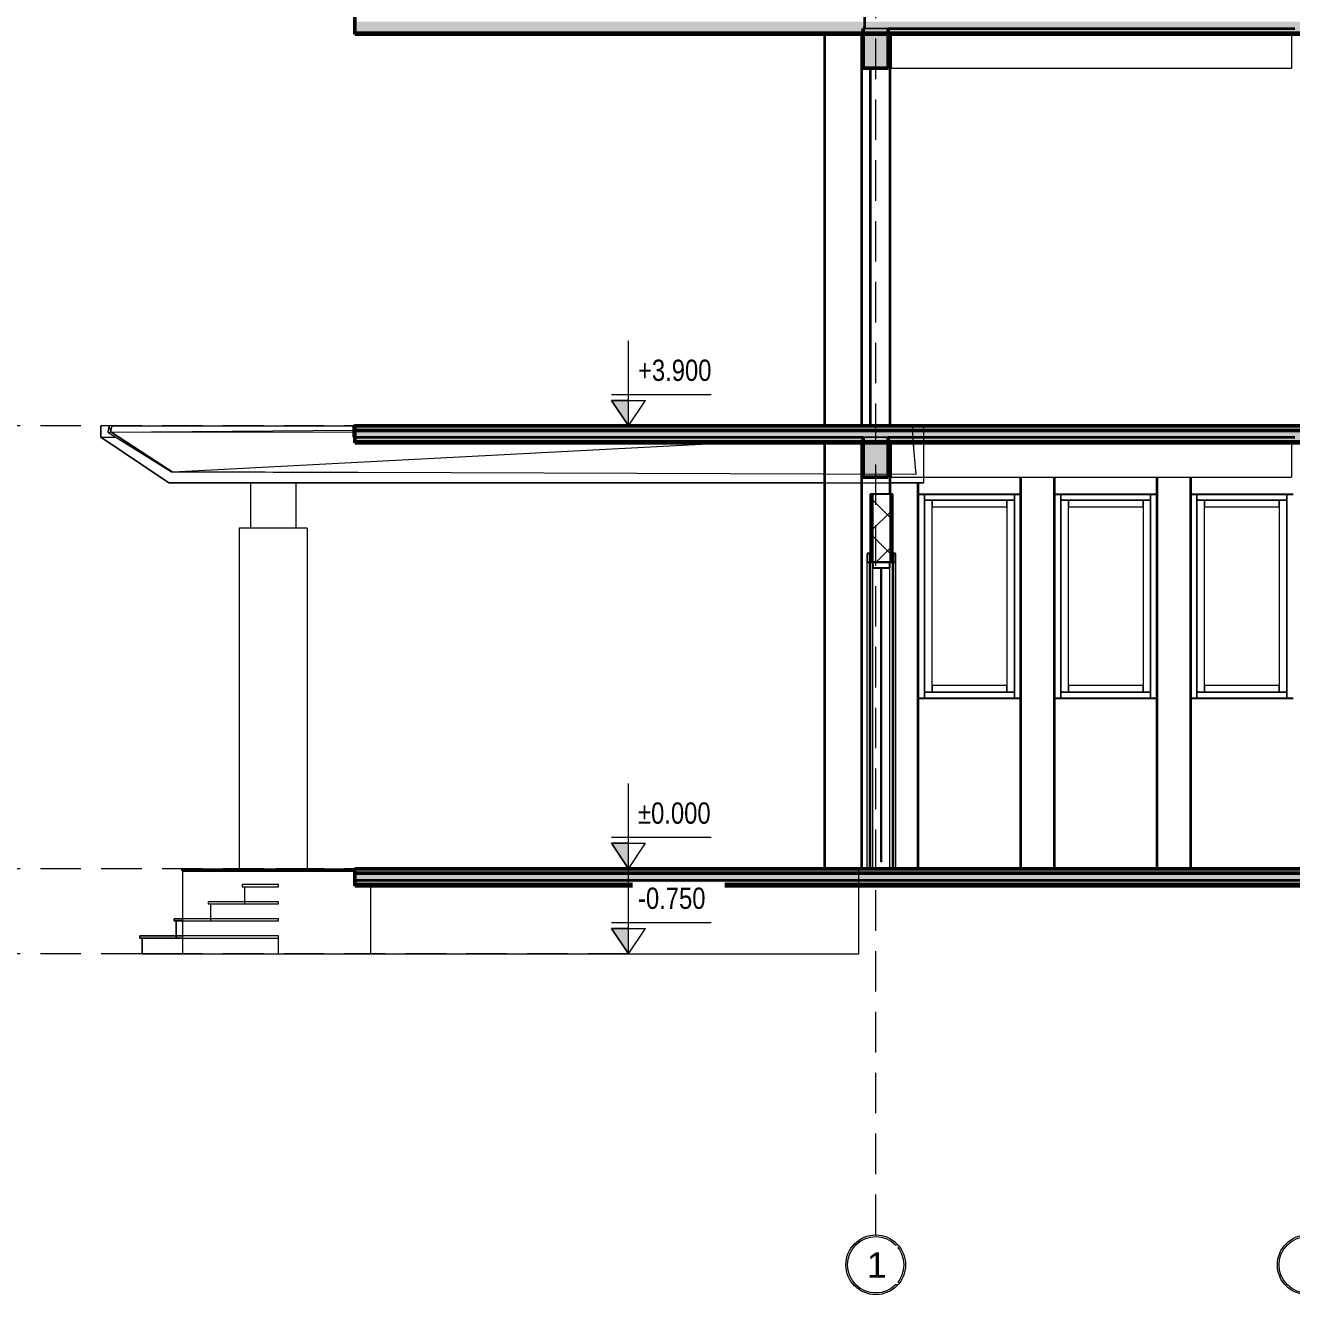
# Model space of a CAD drawing. Header units: millimetres. Extents: x -31177 to 39550, y -3751 to 20306.
# Drawn here: x -6938 to 4212, y -3751 to 7427 of the extents above; entities that cross this region are included whole.
import ezdxf

# ---------------------------------------------------------------- set-up
doc = ezdxf.new("R2010")
doc.units = ezdxf.units.MM
doc.linetypes.add('Hidden', pattern=[535.78125, 357.1875, -178.59375])
for name, color, linetype, lineweight in [('A-DOOR-FRAM', 31, 'Continuous', 18), ('A-DOOR-GLAZ', 31, 'Continuous', 18), ('A-FLOR', 192, 'Continuous', 18), ('A-FLOR-LEVL', 51, 'Continuous', 9), ('A-FLOR-MCUT', 51, 'Continuous', 50), ('A-FLOR-PATT', 8, 'Continuous', 50), ('A-GENM', 13, 'Continuous', 18), ('A-GLAZ', 151, 'Continuous', 25), ('A-WALL', 113, 'Continuous', 35), ('A-WALL-PATT', 111, 'Continuous', 25), ('G-IMPT', 8, 'Continuous', 18), ('S-BEAM', 12, 'Continuous', 18), ('S-COLS', 52, 'Continuous', 35), ('S-FNDN', 32, 'Continuous', 18), ('S-GRID', 1, 'Continuous', 9), ('S-GRID-IDEN', 1, 'Continuous', 9)]:
    doc.layers.add(name, color=color, linetype=linetype, lineweight=lineweight)
doc.styles.add('Arial', font='arial.ttf', dxfattribs={"width": 0.8, "height": 187.5})
doc.styles.add('Arial_1', font='arial.ttf', dxfattribs={"height": 225})
pattern_1 = [(0, (4470.77, 5345.385), (304.8, 76.2), [25.146, -203.454, 25.146, -203.454, -1219.2]), (0, (4470.77, 5345.385), (304.8, 76.2), [-457.2, 25.146, -432.054, 25.146, -203.454, -533.4]), (0, (4470.77, 5345.385), (304.8, 76.2), [-1143, 25.146, -127.254, 25.146, -355.854]), (120, (4585.07, 5383.485), (-218.39114, 225.86454), [25.146, -203.454, 25.146, -203.454, -1219.2]), (120, (4585.07, 5383.485), (-218.39114, 225.86454), [-457.2, 25.146, -432.054, 25.146, -203.454, -533.4]), (120, (4585.07, 5383.485), (-218.39114, 225.86454), [-1143, 25.146, -127.254, 25.146, -355.854]), (240, (4623.17, 5535.885), (-86.40886, -302.06454), [25.146, -203.454, 25.146, -203.454, -1219.2]), (240, (4623.17, 5535.885), (-86.40886, -302.06454), [-457.2, 25.146, -432.054, 25.146, -203.454, -533.4]), (240, (4623.17, 5535.885), (-86.40886, -302.06454), [-1143, 25.146, -127.254, 25.146, -355.854])]
pattern_2 = [(0, (4470.77, 5345.4), (476.25, 476.25), [476.25, -476.25]), (0, (4470.77, 5524), (476.25, 476.25), [476.25, -476.25]), (0, (4470.77, 5702.57), (476.25, 476.25), [476.25, -476.25]), (90, (4530.3, 5762.1), (-476.25, 476.25), [476.25, -476.25]), (90, (4708.9, 5762.1), (-476.25, 476.25), [476.25, -476.25]), (90, (4887.5, 5762.1), (-476.25, 476.25), [476.25, -476.25])]
pattern_3 = [(50, (4470.77, 5345.4), (546.5526, -47.8174), [57.15, -628.65]), (355, (4470.77, 5345.4), (-105.728, 573.17), [45.72, -502.92]), (100.451, (4516.3, 5341.4), (440.8275, 525.35), [48.57, -534.27]), (46.184, (4470.8, 5497.8), (813.237, -126.128), [85.725, -942.975]), (96.636, (4538.5, 5487.3), (712.207, 742.283), [72.855, -801.405]), (351.184, (4470.8, 5497.8), (712.215, 742.276), [68.58, -754.38]), (21, (4546.97, 5459.7), (454.8433, -306.796), [57.15, -628.65]), (326, (4546.97, 5459.7), (185.406, 552.564), [45.72, -502.92]), (71.451, (4584.87, 5434.1), (640.251, 245.764), [48.57, -534.27]), (37.5, (4470.77, 5345.39), (9.2664, 253.665), [25.146, -471.678, 25.146, -485.394, -504.825]), (37.5, (4470.77, 5345.39), (9.2664, 253.665), [-1007.364, 25.146, -479.679]), (7.5, (4470.77, 5345.39), (200.4594, 300.5414), [25.146, -265.938, 25.146, -460.248, -192.405]), (7.5, (4470.77, 5345.39), (200.4594, 300.5414), [-776.478, 25.146, -167.259]), (327.5, (4300.84, 5345.39), (406.7728, -17.1864), [25.146, -165.354, 25.146, -569.214, -788.67]), (327.5, (4300.84, 5345.39), (406.7728, -17.1864), [-784.86, 25.146, -763.524]), (317.5, (4224.64, 5345.4), (444.388, 76.2803), [25.146, -222.504, 25.146, -369.57, -560.07]), (317.5, (4224.64, 5345.4), (444.388, 76.2803), [-642.366, 25.146, -534.924])]

# ---------------------------------------------------------------- blocks, each defined once
blk = doc.blocks.new('M_Concrete-Rectangular-Column - COT250X400-2391830-MẶT CẮT 2-2')
at = {"layer": 'S-COLS'}
for p, q in [((425, 3750), (425, 3473)), ((675, 3750), (675, 3472)), ((425, 3473), (425, 0)), ((675, 3472), (675, 3300))]:
    blk.add_line(p, q, dxfattribs=at)
blk = doc.blocks.new('Cua_Kinh_Cuong_Luc_2Canh_Bat2Chieu - D1 - Kính Cường Lực 10mm 2 Cánh-2367817-MẶT CẮT 2-2')
at = {"layer": 'A-DOOR-FRAM', "lineweight": 25}
for p, q in [((475, 2775), (475, 2700)), ((500, 2775), (475, 2775)), ((475, 2700), (500, 2700)), ((500, 2700), (500, 2775)), ((675, 2700), (525, 2700)), ((525, 2700), (525, 2650)), ((675, 2650), (675, 2700)), ((725, 2775), (700, 2775)), ((700, 2775), (700, 2700)), ((700, 2700), (725, 2700)), ((725, 2700), (725, 2775)), ((525, 2650), (675, 2650))]:
    blk.add_line(p, q, dxfattribs=at)
at = {"layer": 'A-DOOR-FRAM'}
for p, q in [((475, 0), (475, 2700)), ((500, 2700), (500, 0)), ((700, 0), (700, 2700)), ((725, 2700), (725, 0)), ((525, 0), (525, 2650)), ((675, 0), (675, 2650))]:
    blk.add_line(p, q, dxfattribs=at)
at = {"layer": 'A-DOOR-GLAZ'}
for p, q in [((595, 2640), (605, 2640)), ((595, 60), (595, 2640)), ((605, 60), (605, 2640)), ((605, 60), (595, 60))]:
    blk.add_line(p, q, dxfattribs=at)
blk = doc.blocks.new('Window_K2_Stack - Window_K2_Stack-2377845-MẶT CẮT 2-2')
at = {"layer": 'A-GLAZ'}
for p, q in [((1825, 3300), (1825, 3450)), ((925, 3300), (1825, 3300)), ((1825, 1500), (925, 1500)), ((1825, 0), (1825, 1500))]:
    blk.add_line(p, q, dxfattribs=at)
at = {"layer": 'A-GLAZ', "lineweight": 18}
for p, q in [((979, 3300), (979, 3246)), ((979, 1500), (979, 3300)), ((979, 3246), (1771, 3246)), ((1046.25, 3246), (979, 3246)), ((979, 3246), (979, 1554.5)), ((1703.75, 3246), (1046.25, 3246)), ((1046.25, 3246), (1046.25, 3188)), ((1046.25, 1554.5), (1046.25, 3246)), ((1703.75, 3188), (1703.75, 3246)), ((1771, 3246), (1703.75, 3246)), ((1703.75, 3246), (1703.75, 1554.5)), ((1771, 3246), (1771, 3300)), ((1771, 3300), (1771, 1500)), ((1771, 1554.5), (1771, 3246)), ((1046.25, 3188), (1703.75, 3188)), ((1703.75, 1612.5), (1046.25, 1612.5)), ((1046.25, 1612.5), (1046.25, 1554.5)), ((1703.75, 1554.5), (1703.75, 1612.5)), ((1771, 1554.5), (979, 1554.5)), ((979, 1554.5), (979, 1500)), ((979, 1554.5), (1046.25, 1554.5)), ((1046.25, 1554.5), (1703.75, 1554.5)), ((1703.75, 1554.5), (1771, 1554.5)), ((1771, 1500), (1771, 1554.5))]:
    blk.add_line(p, q, dxfattribs=at)
blk = doc.blocks.new('Window_K2_Stack - Window_K2_Stack-V15-MẶT CẮT 2-2')
at = {"layer": 'A-GLAZ'}
for p, q in [((3325, 3450), (3325, 3300)), ((3325, 3300), (4225, 3300)), ((4225, 1500), (3325, 1500)), ((3325, 1500), (3325, 0))]:
    blk.add_line(p, q, dxfattribs=at)
at = {"layer": 'A-GLAZ', "lineweight": 18}
for p, q in [((3379, 3300), (3379, 3246)), ((3379, 1500), (3379, 3300)), ((3379, 3246), (4171, 3246)), ((3446.25, 3246), (3379, 3246)), ((3379, 3246), (3379, 1554.5)), ((4103.75, 3246), (3446.25, 3246)), ((3446.25, 3246), (3446.25, 3188)), ((3446.25, 1554.5), (3446.25, 3246)), ((4103.75, 3188), (4103.75, 3246)), ((4171, 3246), (4103.75, 3246)), ((4103.75, 3246), (4103.75, 1554.5)), ((4171, 3246), (4171, 3300)), ((4171, 3300), (4171, 1500)), ((4171, 1554.5), (4171, 3246)), ((3446.25, 3188), (4103.75, 3188)), ((4103.75, 1612.5), (3446.25, 1612.5)), ((3446.25, 1612.5), (3446.25, 1554.5)), ((4103.75, 1554.5), (4103.75, 1612.5)), ((4171, 1554.5), (3379, 1554.5)), ((3379, 1554.5), (3379, 1500)), ((3379, 1554.5), (3446.25, 1554.5)), ((3446.25, 1554.5), (4103.75, 1554.5)), ((4103.75, 1554.5), (4171, 1554.5)), ((4171, 1500), (4171, 1554.5))]:
    blk.add_line(p, q, dxfattribs=at)
blk = doc.blocks.new('Window_K2_Stack - Window_K2_Stack-V16-MẶT CẮT 2-2')
at = {"layer": 'A-GLAZ'}
for p, q in [((2125, 3450), (2125, 3300)), ((3025, 3300), (3025, 3450)), ((2125, 3300), (3025, 3300)), ((3025, 1500), (2125, 1500)), ((2125, 1500), (2125, 0)), ((3025, 0), (3025, 1500))]:
    blk.add_line(p, q, dxfattribs=at)
at = {"layer": 'A-GLAZ', "lineweight": 18}
for p, q in [((2179, 3300), (2179, 3246)), ((2179, 1500), (2179, 3300)), ((2179, 3246), (2971, 3246)), ((2246.25, 3246), (2179, 3246)), ((2179, 3246), (2179, 1554.5)), ((2903.75, 3246), (2246.25, 3246)), ((2246.25, 3246), (2246.25, 3188)), ((2246.25, 1554.5), (2246.25, 3246)), ((2903.75, 3188), (2903.75, 3246)), ((2971, 3246), (2903.75, 3246)), ((2903.75, 3246), (2903.75, 1554.5)), ((2971, 3246), (2971, 3300)), ((2971, 3300), (2971, 1500)), ((2971, 1554.5), (2971, 3246)), ((2246.25, 3188), (2903.75, 3188)), ((2903.75, 1612.5), (2246.25, 1612.5)), ((2246.25, 1612.5), (2246.25, 1554.5)), ((2903.75, 1554.5), (2903.75, 1612.5)), ((2971, 1554.5), (2179, 1554.5)), ((2179, 1554.5), (2179, 1500)), ((2179, 1554.5), (2246.25, 1554.5)), ((2246.25, 1554.5), (2903.75, 1554.5)), ((2903.75, 1554.5), (2971, 1554.5)), ((2971, 1500), (2971, 1554.5))]:
    blk.add_line(p, q, dxfattribs=at)
blk = doc.blocks.new('M_Concrete-Rectangular-Column - COT250X350-2391838-MẶT CẮT 2-2')
at = {"layer": 'S-COLS'}
for p, q in [((425, 7350), (425, 3900)), ((675, 7350), (675, 3900))]:
    blk.add_line(p, q, dxfattribs=at)
blk = doc.blocks.new('Mat_Tien_3dsMax - Sync_3dsMax_To_Revit-2401403-MẶT CẮT 2-2')
at = {"layer": 'A-GENM'}
for p, q in [((-6174, 3900), (-6274, 3900)), ((-6274, 3900), (-6274, 3800)), ((-6186, 3847), (-6174, 3900)), ((-5645, 3496), (-6186, 3847)), ((974, 3900), (874, 3900)), ((874, 3900), (874, 3800)), ((974, 3800), (974, 3900)), ((-6274, 3800), (-5674, 3400)), ((874, 3800), (904, 3471)), ((974, 3400), (974, 3800)), ((904, 3471), (-5645, 3496)), ((-5674, 3400), (974, 3400)), ((-4729, 0), (-4729, -20)), ((-4410, 0), (-4729, 0)), ((-4410, -20), (-4410, 0)), ((400, -20), (400, 0)), ((-4729, -20), (-4410, -20)), ((400, -750), (400, -20)), ((-4709, -140), (-5029, -140)), ((-5029, -140), (-5029, -160)), ((-5029, -160), (-4709, -160)), ((-5009, -160), (-5009, -310)), ((-4709, -160), (-4709, -140)), ((-4709, -290), (-5329, -290)), ((-5329, -290), (-5329, -310)), ((-5329, -310), (-4709, -310)), ((-5309, -310), (-5309, -460)), ((-4709, -310), (-4709, -290)), ((-4709, -440), (-5629, -440)), ((-5629, -440), (-5629, -460)), ((-4709, -460), (-4709, -440)), ((-5629, -460), (-4709, -460)), ((-5609, -460), (-5609, -610)), ((-4709, -590), (-5929, -590)), ((-5929, -590), (-5929, -610)), ((-5929, -610), (-4709, -610)), ((-5909, -610), (-5909, -750)), ((-5609, -610), (-4709, -610)), ((-4709, -610), (-4709, -590)), ((-4709, -750), (-4709, -610)), ((-5909, -750), (-4709, -750))]:
    blk.add_line(p, q, dxfattribs=at)
at = {"layer": 'G-IMPT'}
for p, q in [((-6203, 3900), (-6274, 3900)), ((-6274, 3800), (-6274, 3900)), ((-6203, 3900), (-6211, 3845)), ((-6211, 3845), (-6186, 3847)), ((-6211, 3845), (-5652, 3495)), ((-6174, 3900), (-6203, 3900)), ((-6203, 3900), (-6186, 3847)), ((-6186, 3847), (-5652, 3495)), ((-6183, 3845), (-4050, 3862)), ((-4050, 3843), (-6182, 3845)), ((-6174, 3900), (-4050, 3900)), ((-6274, 3800), (-6139, 3800)), ((-5674, 3400), (-6274, 3800)), ((-5637, 3496), (-760, 3750)), ((880, 3750), (884, 3714)), ((-5645, 3496), (-5652, 3495)), ((-5652, 3495), (-3862, 3489)), ((905, 3471), (904, 3471)), ((-4956, 3400), (-5674, 3400)), ((-4556, 3400), (-4956, 3400)), ((-4956, 3400), (-4956, 3000)), ((-4556, 3400), (-4556, 3000)), ((100, 3400), (-4556, 3400)), ((974, 3400), (675, 3400)), ((974, 3400), (974, 3450)), ((-4456, 3000), (-5056, 3000)), ((-5056, 3000), (-5056, 0)), ((-4456, 3000), (-4456, 0)), ((-5554, -1), (-5550, 0)), ((-5554, -1), (-5550, 0)), ((-5550, 0), (-5554, -1)), ((-5550, 0), (-4038, 0)), ((-5550, -1), (-5550, 0)), ((-5560, -10), (-5559, -6)), ((-5560, -10), (-5559, -6)), ((-5559, -6), (-5560, -10)), ((-5560, -10), (-5559, -10)), ((-5559, -10), (-5560, -10)), ((-5560, -10), (-5559, -14)), ((-5559, -14), (-5560, -10)), ((-5560, -10), (-5559, -14)), ((-5559, -6), (-5558, -3)), ((-5559, -6), (-5557, -3)), ((-5557, -3), (-5559, -6)), ((-5559, -6), (-5557, -3)), ((-5559, -6), (-5556, -4)), ((-5559, -6), (-5559, -6)), ((-5559, -6), (-5559, -6)), ((-5559, -10), (-5559, -6)), ((-5559, -6), (-5557, -7)), ((-5559, -10), (-5557, -7)), ((-5559, -14), (-5559, -10)), ((-5557, -13), (-5559, -10)), ((-5558, -10), (-5559, -10)), ((-5559, -14), (-5557, -13)), ((-5559, -14), (-5559, -14)), ((-5557, -17), (-5559, -14)), ((-5559, -14), (-5557, -17)), ((-5559, -14), (-5559, -14)), ((-5559, -14), (-5558, -18)), ((-5559, -14), (-5557, -17)), ((-5559, -14), (-5556, -16)), ((-5558, -3), (-5554, -1)), ((-5557, -3), (-5558, -3)), ((-5558, -3), (-5557, -3)), ((-5558, -10), (-5557, -7)), ((-5557, -13), (-5558, -10)), ((-5558, -10), (-5554, -10)), ((-5558, -18), (-5557, -17)), ((-5558, -18), (-5554, -19)), ((-5557, -17), (-5558, -18)), ((-5557, -3), (-5554, -1)), ((-5554, -1), (-5557, -3)), ((-5554, -1), (-5557, -3)), ((-5557, -3), (-5556, -4)), ((-5557, -7), (-5556, -4)), ((-5557, -7), (-5554, -6)), ((-5554, -10), (-5557, -7)), ((-5554, -10), (-5557, -13)), ((-5556, -16), (-5557, -13)), ((-5554, -14), (-5557, -13)), ((-5557, -17), (-5556, -16)), ((-5554, -19), (-5557, -17)), ((-5557, -17), (-5554, -19)), ((-5557, -17), (-5554, -19)), ((-5556, -4), (-5554, -1)), ((-5556, -4), (-5553, -3)), ((-5556, -4), (-5554, -6)), ((-5556, -16), (-5554, -14)), ((-5554, -19), (-5556, -16)), ((-5556, -16), (-5553, -17)), ((-5554, -1), (-5554, -1)), ((-5554, -1), (-5554, -1)), ((-5553, -3), (-5554, -1)), ((-5550, -1), (-5554, -1)), ((-5554, -6), (-5553, -3)), ((-5554, -6), (-5550, -6)), ((-5554, -10), (-5554, -6)), ((-5550, -10), (-5554, -6)), ((-5554, -10), (-5550, -10)), ((-5554, -14), (-5550, -10)), ((-5554, -14), (-5554, -10)), ((-5553, -17), (-5554, -14)), ((-5554, -14), (-5550, -14)), ((-5554, -19), (-5553, -17)), ((-5554, -19), (-5554, -19)), ((-5554, -19), (-5550, -20)), ((-5550, -20), (-5554, -19)), ((-5554, -19), (-5554, -19)), ((-5554, -19), (-5550, -20)), ((-5550, -19), (-5554, -19)), ((-5553, -3), (-5550, -1)), ((-5550, -3), (-5553, -3)), ((-5550, -6), (-5553, -3)), ((-5553, -17), (-5550, -14)), ((-5550, -19), (-5553, -17)), ((-5550, -18), (-5553, -17)), ((-5550, -3), (-5550, -1)), ((-5550, -1), (-4038, -1)), ((-5550, -3), (-4038, -3)), ((-5550, -6), (-5550, -3)), ((-5550, -10), (-5550, -6)), ((-5550, -6), (-4038, -6)), ((-5550, -10), (-4038, -10)), ((-5550, -14), (-5550, -10)), ((-5550, -14), (-4038, -14)), ((-5550, -18), (-5550, -14)), ((-5550, -19), (-5550, -18)), ((-5550, -18), (-4038, -18)), ((-5550, -20), (-5550, -19)), ((-4038, -19), (-5550, -19)), ((-5550, -750), (-5550, -20)), ((-5550, -20), (-4038, -20)), ((-3900, -150), (-3900, -750)), ((400, -750), (400, -150)), ((-5629, -460), (-5629, -440)), ((-5629, -440), (-5550, -440)), ((-5609, -460), (-5629, -460)), ((-5609, -460), (-5550, -460)), ((-5609, -610), (-5609, -460)), ((-5550, -460), (-5609, -460)), ((-5609, -460), (-5550, -460)), ((-5929, -610), (-5929, -590)), ((-5929, -590), (-5550, -590)), ((-5909, -610), (-5929, -610)), ((-5909, -750), (-5909, -610)), ((-5609, -610), (-5550, -610)), ((-5550, -610), (-5609, -610)), ((-5609, -610), (-5550, -610)), ((-5550, -610), (-5609, -610)), ((-5609, -610), (-5550, -610)), ((-5550, -750), (-5909, -750)), ((-5550, -750), (-3900, -750)), ((-3900, -750), (400, -750))]:
    blk.add_line(p, q, dxfattribs=at)
at = {"layer": 'G-IMPT', "flags": 128}
for points in [[(-5909, -610), (-5834, -610), (-5759, -610), (-5684, -610), (-5609, -610)], [(-5609, -610), (-5684, -610), (-5759, -610), (-5834, -610), (-5909, -610)], [(-5909, -610), (-5834, -610), (-5759, -610), (-5684, -610), (-5609, -610)]]:
    blk.add_lwpolyline(points, dxfattribs=at)
blk = doc.blocks.new('Mat_Tien_3dsMax - Mat_Tien_3dsMax-2387879-MẶT CẮT 2-2')
blk.add_blockref('Mat_Tien_3dsMax - Sync_3dsMax_To_Revit-2401403-MẶT CẮT 2-2', (0, 0))
blk = doc.blocks.new('Level - _-000-1742762-MẶT CẮT 2-2')
at = {"layer": 'A-FLOR-LEVL'}
blk.add_hatch(color=256, dxfattribs=at).paths.add_polyline_path([(-1627, 225), (-1627, 0), (-1777, 225)])
for p, q in [((-1627, 0), (-1627, 750)), ((-1777, 277), (-898, 277)), ((-1627, 0), (-1777, 225)), ((-1777, 225), (-1477, 225)), ((-1627, 225), (-1777, 225)), ((-1777, 225), (-1627, 0)), ((-1627, 0), (-1477, 225)), ((-1627, 0), (-1627, 225)), ((-1777, 0), (-1477, 0))]:
    blk.add_line(p, q, dxfattribs=at)
blk = doc.blocks.new('Level - 000_-1742766-MẶT CẮT 2-2')
at = {"layer": 'A-FLOR-LEVL'}
blk.add_hatch(color=256, dxfattribs=at).paths.add_polyline_path([(-1627, 4125), (-1627, 3900), (-1777, 4125)])
for p, q in [((-1627, 3900), (-1627, 4650)), ((-1777, 4177), (-898, 4177)), ((-1627, 3900), (-1777, 4125)), ((-1777, 4125), (-1477, 4125)), ((-1627, 4125), (-1777, 4125)), ((-1777, 4125), (-1627, 3900)), ((-1627, 3900), (-1477, 4125)), ((-1627, 3900), (-1627, 4125)), ((-1777, 3900), (-1477, 3900))]:
    blk.add_line(p, q, dxfattribs=at)
blk = doc.blocks.new('Grid - TRUC  D1-102336-MẶT CẮT 2-2')
at = {"layer": 'S-GRID-IDEN'}
for radius in [263, 248]:
    blk.add_circle((550, -3488), radius, dxfattribs=at)

msp = doc.modelspace()

# ---------------------------------------------------------------- hatches: boundary and pattern name
at = {"layer": 'A-FLOR-PATT', "lineweight": 18}
h = msp.add_hatch(dxfattribs=at)
h.set_pattern_fill('FP_4', color=256, style=0, pattern_type=2)
h.set_pattern_definition(pattern_3)
h.paths.add_polyline_path([(37099.4, 7360), (37262.5, 7360), (37262.5, 7460), (-4038, 7460), (-4038, 7360), (36909.5, 7360)])
h = msp.add_hatch(dxfattribs=at)
h.set_pattern_fill('FP_3', color=256, style=0, pattern_type=2)
h.set_pattern_definition(pattern_2)
h.paths.add_polyline_path([(37099.4, 7350), (37262.5, 7350), (37262.5, 7360), (-4038, 7360), (-4038, 7350), (36909.5, 7350)])
h = msp.add_hatch(dxfattribs=at)
h.set_pattern_fill('FP_1', color=256, style=0, pattern_type=2)
h.set_pattern_definition(pattern_1)
h.paths.add_polyline_path([(37099.4, 3860), (37262.5, 3860), (37262.5, 3900), (-4038, 3900), (-4038, 3860), (37004.4, 3860)])
h = msp.add_hatch(dxfattribs=at)
h.set_pattern_fill('FP_4', color=256, style=0, pattern_type=2)
h.set_pattern_definition(pattern_3)
h.paths.add_polyline_path([(37099.4, 3760), (37262.5, 3760), (37262.5, 3860), (-4038, 3860), (-4038, 3760), (36909.5, 3760)])
h = msp.add_hatch(dxfattribs=at)
h.set_pattern_fill('FP_3', color=256, style=0, pattern_type=2)
h.set_pattern_definition(pattern_2)
h.paths.add_polyline_path([(37099.4, 3750), (37262.5, 3750), (37262.5, 3760), (-4038, 3760), (-4038, 3750), (36909.5, 3750)])
h = msp.add_hatch(dxfattribs=at)
h.set_pattern_fill('FP_1', color=256, style=0, pattern_type=2)
h.set_pattern_definition(pattern_1)
h.paths.add_polyline_path([(37099.4, -40), (37262.5, -40), (37262.5, 0), (-4038, 0), (-4038, -40), (37004.4, -40)])
h = msp.add_hatch(dxfattribs=at)
h.set_pattern_fill('FP_4', color=256, style=0, pattern_type=2)
h.set_pattern_definition(pattern_3)
h.paths.add_polyline_path([(20198, -140), (37262.5, -140), (37262.5, -40), (-4038, -40), (-4038, -140), (17159.6, -140)])
h = msp.add_hatch(dxfattribs=at)
h.set_pattern_fill('FP_3', color=256, style=0, pattern_type=2)
h.set_pattern_definition(pattern_2)
h.paths.add_polyline_path([(36909.5, -150), (37262.5, -150), (37262.5, -140), (-4038, -140), (-4038, -150), (35390.2, -150)])
at = {"layer": 'A-WALL-PATT', "lineweight": 18}
h = msp.add_hatch(dxfattribs=at)
h.set_pattern_fill('FP_1', color=256, style=0, pattern_type=2)
h.set_pattern_definition(pattern_1)
h.paths.add_polyline_path([(515, 2700), (515, 3300), (500, 3300), (500, 2700)])
h = msp.add_hatch(dxfattribs=at)
h.set_pattern_fill('FP_2', color=256, style=0, pattern_type=2)
h.set_pattern_definition([(45, (4470.77, 5345.39), (-159.099, 159.099), []), (135, (4470.77, 5345.39), (-159.099, -159.099), [])])
h.paths.add_polyline_path([(515, 2700), (685, 2700), (685, 3300), (515, 3300), (515, 3000.8)])
h = msp.add_hatch(dxfattribs=at)
h.set_pattern_fill('FP_1', color=256, style=0, pattern_type=2)
h.set_pattern_definition(pattern_1)
h.paths.add_polyline_path([(700, 2700), (700, 3300), (685, 3300), (685, 2700)])
at = {"layer": 'S-BEAM'}
for points in [[(440, 7050), (660, 7050), (660, 7400), (440, 7400)], [(660, 3450), (660, 3800), (440, 3800), (440, 3450), (448.1, 3450)]]:
    msp.add_hatch(color=8, dxfattribs=at).paths.add_polyline_path(points)

# ---------------------------------------------------------------- linework, layer by layer
at = {"layer": 'A-FLOR', "lineweight": 50}
for p, q in [((-4038, 7500), (-4038, 7350)), ((-4038, 7350), (37262.5, 7350)), ((37262.5, 3900), (-4038, 3900)), ((-4038, 3900), (-4038, 3750)), ((-4038, 3750), (37262.5, 3750)), ((-4038, 0), (-4038, -150)), ((38350, 0), (-4038, 0)), ((-4038, -150), (38650, -150))]:
    msp.add_line(p, q, dxfattribs=at)
at = {"layer": 'A-FLOR-LEVL', "linetype": 'Hidden'}
for p, q in [((-1626.6, 3900), (-31177.3, 3900)), ((-1626.6, 0), (-31177.3, 0)), ((-1626.6, -750), (-31177.3, -750))]:
    msp.add_line(p, q, dxfattribs=at)
at = {"layer": 'A-FLOR-MCUT'}
for p, q in [((37262.5, 7360), (-4038, 7360)), ((37262.5, 3860), (-4038, 3860)), ((37262.5, 3760), (-4038, 3760)), ((38350, -40), (-4038, -40)), ((37262.5, -140), (-4038, -140))]:
    msp.add_line(p, q, dxfattribs=at)
at = {"layer": 'A-WALL'}
for p, q in [((100, 7350), (100, 3900)), ((500, 7050), (500, 3900)), ((687.7, 7150), (660, 7150)), ((100, 3750), (100, 3475.8)), ((100, 3473.8), (100, 0)), ((925, 0), (925, 3400)), ((1825, 3450), (1825, 0)), ((2125, 0), (2125, 3450)), ((3025, 3450), (3025, 0)), ((3325, 0), (3325, 3450)), ((500, 0), (500, 2700)), ((700, 2700), (700, 0))]:
    msp.add_line(p, q, dxfattribs=at)
at = {"layer": 'A-WALL', "lineweight": 25}
for p, q in [((700, 3300), (500, 3300)), ((500, 3300), (500, 2700)), ((700, 2700), (700, 3300)), ((500, 2700), (700, 2700))]:
    msp.add_line(p, q, dxfattribs=at)
at = {"layer": 'A-WALL', "lineweight": 50}
for p, q in [((515, 3300), (515, 2700)), ((685, 3300), (685, 2700))]:
    msp.add_line(p, q, dxfattribs=at)
at = {"layer": 'S-BEAM', "lineweight": 50}
for p, q in [((450, 7400), (440, 7400)), ((440, 7400), (440, 7050)), ((660, 7050), (660, 7400)), ((440, 7050), (660, 7050)), ((440, 3800), (440, 3450)), ((660, 3450), (660, 3800)), ((440, 3450), (660, 3450))]:
    msp.add_line(p, q, dxfattribs=at)
at = {"layer": 'S-BEAM'}
for p, q in [((660, 7400), (450, 7400)), ((687.7, 7050), (687.7, 7350)), ((4212.3, 7350), (4212.3, 7050)), ((687.7, 7050), (4212.3, 7050)), ((660, 3800), (440, 3800)), ((687.7, 3472.1), (687.7, 3750)), ((4212.3, 3750), (4212.3, 3450)), ((687.7, 3450), (687.7, 3471.5)), ((687.7, 3450), (4212.3, 3450))]:
    msp.add_line(p, q, dxfattribs=at)
at = {"layer": 'S-FNDN', "lineweight": 35}
for p, q in [((450, 7500), (450, 7400)), ((660, 7400), (4240, 7400)), ((-4038, 3900), (-4050, 3900)), ((-4050, 3900), (-4050, 3800)), ((-4050, 3800), (440, 3800)), ((660, 3800), (4240, 3800)), ((-4038, -100), (37262.5, -100))]:
    msp.add_line(p, q, dxfattribs=at)
at = {"layer": 'S-FNDN'}
for p, q in [((450, 7400), (660, 7400)), ((440, 3800), (660, 3800))]:
    msp.add_line(p, q, dxfattribs=at)
at = {"layer": 'S-GRID', "linetype": 'Hidden'}
msp.add_line((550, -3225.6), (550, 20306.3), dxfattribs=at)

# ---------------------------------------------------------------- block references
at = {"layer": 'A-DOOR-GLAZ'}
msp.add_blockref('Cua_Kinh_Cuong_Luc_2Canh_Bat2Chieu - D1 - Kính Cường Lực 10mm 2 Cánh-2367817-MẶT CẮT 2-2', (0, 0), dxfattribs=at)
at = {"layer": 'A-FLOR-LEVL'}
for name, p in [('Level - 000_-1742766-MẶT CẮT 2-2', (0, 0)), ('Level - _-000-1742762-MẶT CẮT 2-2', (0, 0)), ('Level - 000_-1742766-MẶT CẮT 2-2', (0, -4650))]:
    msp.add_blockref(name, p, dxfattribs=at)
at = {"layer": 'A-GLAZ', "lineweight": 18}
for name in ['Window_K2_Stack - Window_K2_Stack-2377845-MẶT CẮT 2-2', 'Window_K2_Stack - Window_K2_Stack-V16-MẶT CẮT 2-2', 'Window_K2_Stack - Window_K2_Stack-V15-MẶT CẮT 2-2']:
    msp.add_blockref(name, (0, 0), dxfattribs=at)
at = {"layer": 'G-IMPT'}
msp.add_blockref('Mat_Tien_3dsMax - Mat_Tien_3dsMax-2387879-MẶT CẮT 2-2', (0, 0), dxfattribs=at)
at = {"layer": 'S-COLS'}
for name in ['M_Concrete-Rectangular-Column - COT250X350-2391838-MẶT CẮT 2-2', 'M_Concrete-Rectangular-Column - COT250X400-2391830-MẶT CẮT 2-2']:
    msp.add_blockref(name, (0, 0), dxfattribs=at)
at = {"layer": 'S-GRID-IDEN'}
for p in [(0, 0), (3800, 0)]:
    msp.add_blockref('Grid - TRUC  D1-102336-MẶT CẮT 2-2', p, dxfattribs=at)

# ---------------------------------------------------------------- next in the draw order: texts
at = {"layer": 'A-FLOR-LEVL', "char_height": 187.5, "attachment_point": 1, "style": 'Arial', "bg_fill": 3, "box_fill_scale": 1.25, "bg_fill_color": 256, "bg_fill_true_color": 13158600, "bg_fill_transparency": 0}
for s, insert, width in [('+3.900', (-1543.1, 4484), 779.24), ('±0.000', (-1543.1, 584), 769.62), ('-0.750', (-1543.1, -166), 716.709)]:
    msp.add_mtext(s, dxfattribs=dict(at, insert=insert, width=width))
at = {"layer": 'S-GRID-IDEN', "insert": (471.9, -3377.2), "char_height": 225, "width": 216.456, "attachment_point": 1, "style": 'Arial_1', "bg_fill": 3, "box_fill_scale": 1.25, "bg_fill_color": 256, "bg_fill_true_color": 13158600, "bg_fill_transparency": 0}
msp.add_mtext('1', dxfattribs=at)

# ---------------------------------------------------------------- next in the draw order: texts
at = {"layer": 'A-FLOR-LEVL', "char_height": 187.5, "attachment_point": 1, "style": 'Arial', "bg_fill": 3, "box_fill_scale": 1.25, "bg_fill_color": 256, "bg_fill_true_color": 13158600, "bg_fill_transparency": 0}
for s, insert, width in [('+3.900', (-1543.1, 4484), 779.24), ('-0.750', (-1543.1, -166), 716.709)]:
    msp.add_mtext(s, dxfattribs=dict(at, insert=insert, width=width))

doc.saveas('drawing.dxf')
